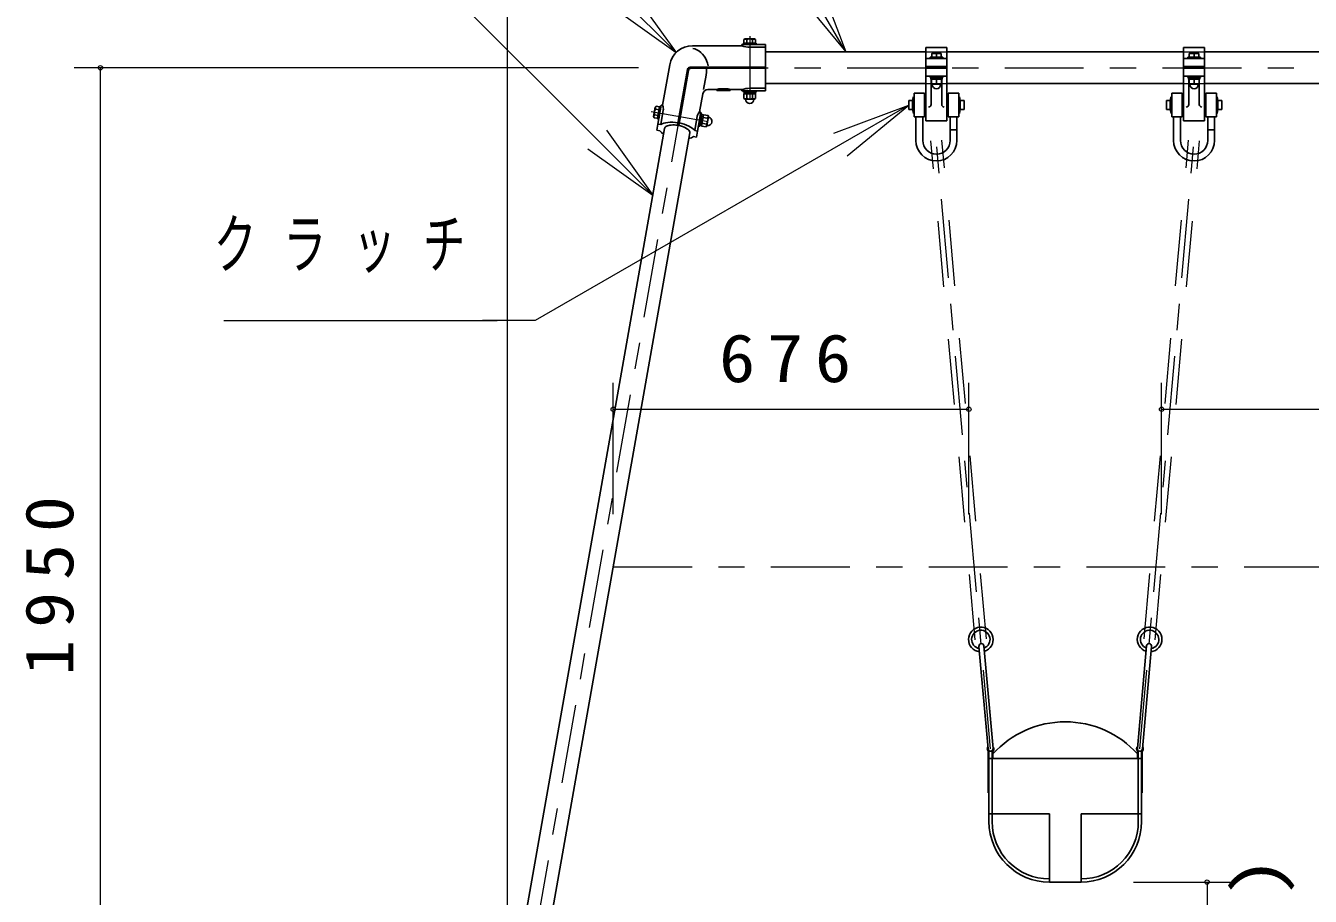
# Model space of a CAD drawing. Units: millimetres on the paper, scale 1:50. Extents: x 200 to 813, y 141 to 438.
# Drawn here: x 228.82 to 277.68, y 215.32 to 248.46 of the extents above; entities that cross this region are included whole.
import ezdxf

# ---------------------------------------------------------------- set-up
doc = ezdxf.new("R2010")
doc.units = ezdxf.units.MM
doc.linetypes.add('USER1', pattern=[4.5, 2.5, -2])
doc.linetypes.add('USER2', pattern=[6, 3, -1, 1, -1])
doc.layers.add('線', color=2, linetype='Continuous', lineweight=25)
doc.layers.add('補助', color=2, linetype='Continuous', lineweight=13)
doc.styles.add('ＭＳ ゴシック', font='')
doc.styles.get('ＭＳ ゴシック').set_extended_font_data('MS Gothic')

# ---------------------------------------------------------------- blocks, each defined once
blk = doc.blocks.new('dimension_origin')
at = {"color": 0, "linetype": 'Continuous', "lineweight": -2}
blk.add_circle((0, 0), 1.25, dxfattribs=at)

msp = doc.modelspace()

# ---------------------------------------------------------------- linework, layer by layer
at = {"layer": '線', "color": 7}
for p, q in [((256.061, 247.693), (256.061, 247.743)), ((256.961, 247.743), (256.061, 247.743)), ((256.961, 247.693), (256.961, 247.743)), ((256.061, 247.693), (254.183, 247.693)), ((256.961, 247.693), (256.961, 246.878)), ((256.961, 247.463), (263.061, 247.463)), ((263.861, 247.463), (272.861, 247.463)), ((273.661, 247.463), (289.701, 247.463)), ((253.316, 246.966), (253.044, 245.426)), ((256.961, 246.838), (256.961, 246.023)), ((254.575, 245.858), (254.455, 245.177)), ((255.111, 246.023), (254.772, 246.023)), ((255.111, 245.993), (255.111, 246.023)), ((255.111, 245.993), (255.611, 245.993)), ((255.611, 245.993), (255.611, 246.023)), ((256.061, 246.023), (255.611, 246.023)), ((256.061, 246.023), (256.061, 245.973)), ((256.961, 245.973), (256.061, 245.973)), ((256.961, 246.253), (263.061, 246.253)), ((256.961, 246.023), (256.961, 245.973)), ((263.861, 246.253), (272.861, 246.253)), ((273.661, 246.253), (289.701, 246.253)), ((252.868, 244.714), (252.995, 245.435)), ((253.044, 245.426), (252.995, 245.435)), ((254.377, 244.447), (254.504, 245.169)), ((254.455, 245.177), (254.504, 245.169)), ((245.647, 202.15), (253.123, 244.548)), ((246.604, 201.981), (254.08, 244.379)), ((252.827, 244.48), (252.868, 244.714)), ((252.936, 244.46), (252.827, 244.48)), ((252.977, 244.694), (252.868, 244.714)), ((254.268, 244.467), (254.377, 244.447)), ((254.336, 244.214), (254.377, 244.447)), ((254.226, 244.233), (254.336, 244.214)), ((265.426, 220.924), (265.079, 224.831)), ((265.615, 220.941), (265.268, 224.848)), ((271.106, 220.941), (271.454, 224.848)), ((271.295, 220.924), (271.643, 224.831)), ((265.461, 220.558), (265.461, 218.158)), ((265.581, 220.558), (265.581, 218.458)), ((271.141, 220.558), (271.141, 218.458)), ((271.261, 220.558), (271.261, 218.158)), ((267.761, 215.858), (268.961, 215.858))]:
    msp.add_line(p, q, dxfattribs=at)
at = {"layer": '線'}
for p, q in [((256.121, 247.793), (256.601, 247.793)), ((256.121, 247.743), (256.121, 247.793)), ((256.121, 247.743), (256.601, 247.743)), ((256.141, 247.93), (256.181, 247.953)), ((256.141, 247.793), (256.141, 247.93)), ((256.141, 247.793), (256.58, 247.793)), ((256.181, 247.953), (256.541, 247.953)), ((256.251, 247.793), (256.251, 247.93)), ((256.47, 247.793), (256.47, 247.93)), ((256.58, 247.93), (256.541, 247.953)), ((256.58, 247.793), (256.58, 247.93)), ((256.601, 247.793), (256.601, 247.743)), ((256.96, 247.64), (256.361, 247.64)), ((263.061, 247.623), (263.861, 247.623)), ((263.061, 247.623), (263.061, 244.838)), ((263.221, 247.253), (263.701, 247.253)), ((263.221, 247.203), (263.221, 247.253)), ((263.281, 247.393), (263.291, 247.403)), ((263.281, 247.393), (263.281, 247.253)), ((263.641, 247.253), (263.281, 247.253)), ((263.631, 247.403), (263.291, 247.403)), ((263.461, 247.253), (263.461, 247.38)), ((263.641, 247.393), (263.631, 247.403)), ((263.641, 247.393), (263.641, 247.253)), ((263.701, 247.253), (263.701, 247.203)), ((263.861, 247.623), (263.861, 244.838)), ((272.861, 247.623), (273.661, 247.623)), ((272.861, 247.623), (272.861, 244.838)), ((273.021, 247.253), (273.501, 247.253)), ((273.021, 247.203), (273.021, 247.253)), ((273.081, 247.393), (273.091, 247.403)), ((273.081, 247.393), (273.081, 247.253)), ((273.441, 247.253), (273.081, 247.253)), ((273.431, 247.403), (273.091, 247.403)), ((273.261, 247.253), (273.261, 247.38)), ((273.441, 247.393), (273.431, 247.403)), ((273.441, 247.393), (273.441, 247.253)), ((273.501, 247.253), (273.501, 247.203)), ((273.661, 247.623), (273.661, 244.838)), ((253.992, 246.795), (253.617, 244.67)), ((254.027, 246.755), (253.658, 244.662)), ((256.961, 246.878), (254.09, 246.878)), ((256.961, 246.838), (254.126, 246.838)), ((263.061, 247.203), (263.861, 247.203)), ((263.061, 246.903), (263.861, 246.903)), ((263.061, 246.838), (263.861, 246.838)), ((263.221, 247.203), (263.701, 247.203)), ((272.861, 247.203), (273.661, 247.203)), ((272.861, 246.903), (273.661, 246.903)), ((272.861, 246.838), (273.661, 246.838)), ((273.021, 247.203), (273.501, 247.203)), ((254.701, 246.573), (254.604, 246.023)), ((263.061, 246.538), (263.861, 246.538)), ((263.221, 246.538), (263.701, 246.538)), ((263.221, 246.488), (263.221, 246.538)), ((263.221, 246.488), (263.701, 246.488)), ((263.246, 246.488), (263.676, 246.488)), ((263.246, 246.488), (263.246, 246.428)), ((263.246, 246.428), (263.676, 246.428)), ((263.261, 246.438), (263.261, 245.46)), ((263.271, 246.428), (263.271, 246.234)), ((263.271, 246.428), (263.651, 246.428)), ((263.457, 246.428), (263.441, 246.488)), ((263.461, 246.428), (263.461, 246.251)), ((263.48, 246.428), (263.464, 246.488)), ((263.651, 246.428), (263.651, 246.234)), ((263.661, 246.438), (263.661, 245.46)), ((263.676, 246.488), (263.676, 246.428)), ((263.701, 246.538), (263.701, 246.488)), ((272.861, 246.538), (273.661, 246.538)), ((273.021, 246.538), (273.501, 246.538)), ((273.021, 246.488), (273.021, 246.538)), ((273.021, 246.488), (273.501, 246.488)), ((273.046, 246.488), (273.476, 246.488)), ((273.046, 246.488), (273.046, 246.428)), ((273.046, 246.428), (273.476, 246.428)), ((273.061, 246.438), (273.061, 245.46)), ((273.071, 246.428), (273.071, 246.234)), ((273.071, 246.428), (273.451, 246.428)), ((273.257, 246.428), (273.241, 246.488)), ((273.261, 246.428), (273.261, 246.251)), ((273.28, 246.428), (273.264, 246.488)), ((273.451, 246.428), (273.451, 246.234)), ((273.461, 246.438), (273.461, 245.46)), ((273.476, 246.488), (273.476, 246.428)), ((273.501, 246.538), (273.501, 246.488)), ((256.121, 245.973), (256.601, 245.973)), ((256.121, 245.923), (256.121, 245.973)), ((256.121, 245.923), (256.601, 245.923)), ((256.141, 245.863), (256.58, 245.863)), ((256.141, 245.863), (256.141, 245.686)), ((256.576, 245.923), (256.146, 245.923)), ((256.146, 245.923), (256.146, 245.863)), ((256.576, 245.863), (256.146, 245.863)), ((256.251, 245.863), (256.251, 245.686)), ((256.357, 245.863), (256.341, 245.923)), ((256.96, 246.076), (256.361, 246.076)), ((256.38, 245.863), (256.364, 245.923)), ((256.47, 245.863), (256.47, 245.686)), ((256.576, 245.923), (256.576, 245.863)), ((256.58, 245.863), (256.58, 245.686)), ((256.601, 245.973), (256.601, 245.923)), ((262.611, 245.888), (263.011, 245.888)), ((262.611, 245.888), (262.611, 244.988)), ((263.011, 245.888), (263.011, 244.988)), ((263.271, 246.234), (263.281, 246.228)), ((263.281, 246.228), (263.641, 246.228)), ((263.301, 246.218), (263.301, 246.228)), ((263.621, 246.218), (263.621, 246.228)), ((263.651, 246.234), (263.641, 246.228)), ((264.311, 245.888), (263.911, 245.888)), ((263.911, 245.888), (263.911, 244.988)), ((264.311, 245.888), (264.311, 244.988)), ((272.411, 245.888), (272.811, 245.888)), ((272.411, 245.888), (272.411, 244.988)), ((272.811, 245.888), (272.811, 244.988)), ((273.071, 246.234), (273.081, 246.228)), ((273.081, 246.228), (273.441, 246.228)), ((273.101, 246.218), (273.101, 246.228)), ((273.421, 246.218), (273.421, 246.228)), ((273.451, 246.234), (273.441, 246.228)), ((274.111, 245.888), (273.711, 245.888)), ((273.711, 245.888), (273.711, 244.988)), ((274.111, 245.888), (274.111, 244.988)), ((252.705, 244.998), (252.768, 245.353)), ((252.797, 245.388), (252.768, 245.353)), ((252.932, 245.364), (252.797, 245.388)), ((252.852, 244.912), (252.936, 245.384)), ((252.856, 244.932), (252.932, 245.364)), ((252.901, 244.903), (252.985, 245.376)), ((252.936, 245.384), (252.985, 245.376)), ((256.141, 245.686), (256.181, 245.663)), ((256.181, 245.663), (256.541, 245.663)), ((256.201, 245.653), (256.201, 245.663)), ((256.521, 245.653), (256.521, 245.663)), ((256.58, 245.686), (256.541, 245.663)), ((262.556, 245.608), (262.411, 245.608)), ((262.411, 245.608), (262.411, 245.268)), ((262.556, 245.607), (262.586, 245.755)), ((262.556, 245.607), (262.556, 245.268)), ((262.586, 245.755), (262.611, 245.75)), ((262.611, 245.75), (262.611, 245.126)), ((263.061, 245.608), (263.011, 245.608)), ((263.911, 245.608), (263.86, 245.608)), ((264.335, 245.755), (264.311, 245.75)), ((264.311, 245.75), (264.311, 245.126)), ((264.366, 245.607), (264.335, 245.755)), ((264.511, 245.608), (264.366, 245.608)), ((264.366, 245.607), (264.366, 245.268)), ((264.511, 245.268), (264.511, 245.608)), ((272.356, 245.608), (272.211, 245.608)), ((272.211, 245.608), (272.211, 245.268)), ((272.356, 245.607), (272.386, 245.755)), ((272.356, 245.607), (272.356, 245.268)), ((272.386, 245.755), (272.411, 245.75)), ((272.411, 245.75), (272.411, 245.126)), ((272.861, 245.608), (272.811, 245.608)), ((273.711, 245.608), (273.66, 245.608)), ((274.135, 245.755), (274.111, 245.75)), ((274.111, 245.75), (274.111, 245.126)), ((274.166, 245.607), (274.135, 245.755)), ((274.311, 245.608), (274.166, 245.608)), ((274.166, 245.607), (274.166, 245.268)), ((274.311, 245.268), (274.311, 245.608)), ((252.721, 244.956), (252.705, 244.998)), ((252.856, 244.932), (252.721, 244.956)), ((252.875, 245.04), (252.74, 245.064)), ((252.913, 245.256), (252.778, 245.28)), ((252.901, 244.903), (252.852, 244.912)), ((252.977, 244.694), (253.073, 245.237)), ((254.268, 244.467), (254.363, 245.009)), ((254.41, 244.637), (254.494, 245.11)), ((254.459, 244.628), (254.543, 245.101)), ((254.538, 245.076), (254.464, 244.653)), ((254.494, 245.11), (254.543, 245.101)), ((254.56, 244.851), (254.498, 244.845)), ((254.564, 244.873), (254.502, 244.868)), ((254.522, 244.638), (254.598, 245.07)), ((254.597, 245.066), (254.523, 244.642)), ((254.538, 245.076), (254.597, 245.066)), ((254.579, 244.962), (254.754, 244.931)), ((254.598, 245.07), (254.773, 245.039)), ((254.726, 244.642), (254.788, 244.997)), ((254.773, 245.039), (254.788, 244.997)), ((254.795, 244.975), (254.785, 244.977)), ((262.411, 245.268), (262.556, 245.268)), ((262.556, 245.268), (262.586, 245.121)), ((262.586, 245.121), (262.611, 245.126)), ((262.611, 244.988), (263.011, 244.988)), ((262.681, 244.988), (262.681, 244.088)), ((262.941, 244.988), (262.941, 244.088)), ((263.011, 245.268), (263.061, 245.268)), ((263.061, 244.838), (263.861, 244.838)), ((263.86, 245.268), (263.911, 245.268)), ((264.311, 244.988), (263.911, 244.988)), ((263.981, 244.988), (263.981, 244.408)), ((264.241, 244.988), (264.241, 244.408)), ((264.335, 245.121), (264.311, 245.126)), ((264.366, 245.268), (264.335, 245.121)), ((264.366, 245.268), (264.511, 245.268)), ((272.211, 245.268), (272.356, 245.268)), ((272.356, 245.268), (272.386, 245.121)), ((272.386, 245.121), (272.411, 245.126)), ((272.411, 244.988), (272.811, 244.988)), ((272.481, 244.988), (272.481, 244.088)), ((272.741, 244.988), (272.741, 244.088)), ((272.811, 245.268), (272.861, 245.268)), ((272.861, 244.838), (273.661, 244.838)), ((273.66, 245.268), (273.711, 245.268)), ((274.111, 244.988), (273.711, 244.988)), ((273.781, 244.988), (273.781, 244.408)), ((274.041, 244.988), (274.041, 244.408)), ((274.135, 245.121), (274.111, 245.126)), ((274.166, 245.268), (274.135, 245.121)), ((274.166, 245.268), (274.311, 245.268)), ((254.459, 244.628), (254.41, 244.637)), ((254.464, 244.653), (254.523, 244.642)), ((254.522, 244.638), (254.697, 244.607)), ((254.541, 244.746), (254.716, 244.715)), ((254.697, 244.607), (254.726, 244.642)), ((254.739, 244.66), (254.729, 244.662)), ((263.981, 244.488), (264.241, 244.488)), ((263.981, 244.088), (263.981, 244.408)), ((264.241, 244.088), (264.241, 244.408)), ((273.781, 244.488), (274.041, 244.488)), ((273.781, 244.088), (273.781, 244.408)), ((274.041, 244.088), (274.041, 244.408)), ((265.431, 220.812), (265.431, 219.258)), ((265.461, 220.558), (265.461, 220.812)), ((265.461, 220.558), (271.261, 220.558)), ((265.581, 220.558), (265.581, 220.812)), ((265.611, 220.812), (265.611, 220.558)), ((271.111, 220.812), (271.111, 220.558)), ((271.141, 220.558), (271.141, 220.812)), ((271.261, 220.558), (271.261, 220.812)), ((271.291, 220.812), (271.291, 219.258)), ((265.431, 219.258), (265.461, 219.258)), ((271.291, 219.258), (271.261, 219.258)), ((265.461, 218.458), (267.761, 218.458)), ((265.581, 218.458), (265.581, 218.158)), ((267.761, 218.458), (267.761, 215.858)), ((268.961, 218.458), (268.961, 215.858)), ((268.961, 218.458), (271.261, 218.458)), ((271.141, 218.458), (271.141, 218.158))]:
    msp.add_line(p, q, dxfattribs=at)
at = {"layer": '線', "color": 1, "linetype": 'USER2', "lineweight": 13}
for p, q in [((256.361, 248.058), (256.361, 245.658)), ((246.099, 201.912), (254.017, 246.821)), ((254.061, 246.858), (291.301, 246.858)), ((252.614, 245.197), (254.781, 244.815)), ((265.521, 220.933), (263.461, 244.088)), ((271.201, 220.933), (273.261, 244.088)), ((251.167, 227.858), (327.174, 227.858))]:
    msp.add_line(p, q, dxfattribs=at)
at = {"layer": '線', "color": 4, "linetype": 'USER1', "lineweight": 13}
for p, q in [((263.061, 247.463), (263.861, 247.463)), ((272.861, 247.463), (273.661, 247.463)), ((263.061, 246.253), (263.861, 246.253)), ((272.861, 246.253), (273.661, 246.253)), ((264.941, 225.075), (263.252, 244.069)), ((265.36, 225.112), (263.67, 244.106)), ((271.362, 225.112), (273.052, 244.106)), ((271.78, 225.075), (273.47, 244.069))]:
    msp.add_line(p, q, dxfattribs=at)
at = {"layer": '線', "linetype": 'USER1', "lineweight": 13}
for p, q in [((263.341, 246.903), (263.341, 246.838)), ((263.581, 246.903), (263.581, 246.838)), ((273.141, 246.903), (273.141, 246.838)), ((273.381, 246.903), (273.381, 246.838))]:
    msp.add_line(p, q, dxfattribs=at)
at = {"layer": '線'}
for points in [[(254.773, 246.928), (254.749, 247.031), (254.715, 247.128), (254.673, 247.219), (254.622, 247.302), (254.564, 247.377), (254.499, 247.442), (254.428, 247.497), (254.352, 247.54), (254.277, 247.571), (254.198, 247.59)], [(254.701, 246.573), (254.716, 246.685), (254.72, 246.798)], [(255.611, 246.023), (255.609, 246.028), (255.602, 246.032), (255.592, 246.037), (255.577, 246.041), (255.559, 246.045), (255.537, 246.049), (255.513, 246.052), (255.486, 246.054), (255.456, 246.056), (255.425, 246.058), (255.393, 246.059), (255.361, 246.059), (255.328, 246.059), (255.296, 246.058), (255.265, 246.056), (255.236, 246.054), (255.209, 246.052), (255.184, 246.049), (255.162, 246.045), (255.144, 246.041), (255.13, 246.037), (255.119, 246.032), (255.113, 246.028), (255.111, 246.023)], [(253.617, 244.67), (253.554, 244.676), (253.493, 244.679), (253.433, 244.679), (253.377, 244.676), (253.325, 244.669), (253.277, 244.66), (253.235, 244.647), (253.199, 244.632), (253.169, 244.614), (253.147, 244.594), (253.131, 244.572), (253.123, 244.548)], [(254.08, 244.379), (254.08, 244.41), (254.069, 244.441), (254.047, 244.474), (254.015, 244.506), (253.973, 244.537), (253.923, 244.567), (253.865, 244.596), (253.801, 244.621), (253.731, 244.644), (253.658, 244.662)]]:
    msp.add_lwpolyline(points, dxfattribs=at)
at = {"layer": '線', "color": 7}
for points in [[(252.936, 244.46), (252.998, 244.396), (253.085, 244.334)], [(253.634, 244.765), (253.532, 244.776), (253.433, 244.782), (253.338, 244.781), (253.249, 244.775), (253.166, 244.763), (253.093, 244.745), (253.029, 244.722), (252.977, 244.694)], [(254.268, 244.467), (254.228, 244.511), (254.176, 244.554), (254.113, 244.596), (254.04, 244.635), (253.958, 244.672), (253.869, 244.705), (253.774, 244.733), (253.675, 244.757)], [(254.043, 244.165), (254.146, 244.194), (254.226, 244.233)]]:
    msp.add_lwpolyline(points, dxfattribs=at)
at = {"layer": '線'}
for centre, radius, start, end in [((256.196, 247.835), 0.11, 60, 120), ((256.361, 247.677), 0.276, 66.5735, 113.4265), ((256.525, 247.835), 0.11, 60, 120), ((256.362, 248.527), 0.886, 250.1405, 269.9272), ((263.371, 247.151), 0.246, 68.5823, 111.4176), ((263.551, 247.151), 0.246, 68.5824, 111.4176), ((273.171, 247.151), 0.246, 68.5823, 111.4176), ((273.351, 247.151), 0.246, 68.5824, 111.4176), ((254.09, 246.778), 0.1, 90, 170), ((254.126, 246.738), 0.1, 90, 170), ((263.161, 246.438), 0.1, 0, 90), ((263.761, 246.438), 0.1, 90, 180), ((272.961, 246.438), 0.1, 0, 90), ((273.561, 246.438), 0.1, 90, 180), ((256.362, 245.189), 0.886, 90.0728, 109.8595), ((263.366, 246.508), 0.274, 249.7445, 290.2556), ((263.461, 246.218), 0.16, 180, 0), ((263.556, 246.508), 0.274, 249.7445, 290.2556), ((273.166, 246.508), 0.274, 249.7445, 290.2556), ((273.261, 246.218), 0.16, 180, 0), ((273.356, 246.508), 0.274, 249.7445, 290.2556), ((252.881, 245.317), 0.11, 140, 200), ((252.726, 245.281), 0.35, 352.6794, 24.3899), ((256.196, 245.781), 0.11, 240, 300), ((256.361, 245.653), 0.16, 180, 0), ((256.361, 245.939), 0.276, 246.5735, 293.4265), ((256.525, 245.781), 0.11, 240, 300), ((263.161, 245.46), 0.1, 270, 0), ((263.761, 245.46), 0.1, 180, 270), ((272.961, 245.46), 0.1, 270, 0), ((273.561, 245.46), 0.1, 180, 270), ((252.824, 244.993), 0.11, 140, 200), ((253.008, 245.128), 0.276, 146.5735, 193.4265), ((254.705, 244.933), 0.35, 135.6101, 167.3206), ((254.485, 244.867), 0.276, 326.5735, 13.4265), ((254.767, 244.818), 0.16, 260, 80), ((254.67, 245.002), 0.11, 320, 20), ((254.613, 244.678), 0.11, 320, 20), ((263.461, 244.088), 0.78, 180, 0), ((263.461, 244.088), 0.52, 180, 0), ((273.261, 244.088), 0.78, 180, 0), ((273.261, 244.088), 0.52, 180, 0), ((268.361, 218.254), 3.704, 42.0529, 137.9471), ((265.521, 220.933), 0.125, 144.5482, 212.3875), ((265.331, 220.812), 0.1, 0, 32.3875), ((265.521, 220.933), 0.095, 185.084, 5.084), ((265.331, 220.812), 0.13, 0, 32.3875), ((265.711, 220.812), 0.13, 147.6125, 180), ((265.521, 220.933), 0.125, 327.6125, 45.6198), ((265.711, 220.812), 0.1, 147.6125, 180), ((271.201, 220.933), 0.125, 134.3802, 212.3875), ((271.011, 220.812), 0.1, 0, 32.3875), ((271.201, 220.933), 0.095, 174.916, 354.916), ((271.011, 220.812), 0.13, 0, 32.3875), ((271.391, 220.812), 0.13, 147.6125, 180), ((271.391, 220.812), 0.1, 147.6125, 180), ((271.201, 220.933), 0.125, 327.6125, 35.4518), ((267.761, 218.158), 2.18, 180, 270), ((268.961, 218.158), 2.18, 270, 0)]:
    msp.add_arc(centre, radius, start, end, dxfattribs=at)
at = {"layer": '線', "color": 7}
for centre, radius, start, end in [((254.183, 246.813), 0.88, 90, 170), ((254.772, 245.823), 0.2, 90, 170), ((265.151, 225.093), 0.47, 286.7454, 263.4226), ((265.151, 225.093), 0.35, 290.8333, 259.3347), ((271.571, 225.093), 0.47, 276.5774, 253.2546), ((271.571, 225.093), 0.35, 280.6653, 249.1667), ((265.173, 224.839), 0.095, 5.084, 185.084), ((271.548, 224.839), 0.095, 354.916, 174.916), ((265.521, 220.933), 0.095, 185.084, 5.084), ((271.201, 220.933), 0.095, 174.916, 354.916), ((267.761, 218.158), 2.3, 180, 270), ((268.961, 218.158), 2.3, 270, 0)]:
    msp.add_arc(centre, radius, start, end, dxfattribs=at)
at = {"layer": '補助'}
for p, q in [((247.147, 209.858), (247.147, 290.234)), ((250.553, 244.124), (241.444, 253.234)), ((258.944, 250.311), (260.011, 247.463)), ((251.793, 249.91), (253.56, 247.435)), ((258.078, 249.811), (260.011, 247.463)), ((260.011, 247.463), (258.511, 250.061)), ((251.085, 249.203), (253.56, 247.435)), ((253.56, 247.435), (251.439, 249.556)), ((252.124, 246.858), (230.661, 246.858)), ((231.661, 207.858), (231.661, 246.858)), ((259.563, 244.371), (262.411, 245.438)), ((262.411, 245.438), (259.813, 243.938)), ((260.063, 243.505), (262.411, 245.438)), ((250.907, 244.478), (252.674, 242.003)), ((259.813, 243.938), (248.201, 237.234)), ((252.674, 242.003), (250.553, 244.124)), ((250.2, 243.771), (252.674, 242.003)), ((236.351, 237.234), (246.751, 237.234)), ((248.201, 237.234), (246.201, 237.234)), ((251.167, 229.858), (251.167, 234.858)), ((264.694, 229.858), (264.694, 234.858)), ((272.028, 229.858), (272.028, 234.858)), ((251.167, 233.858), (264.694, 233.858)), ((272.028, 233.858), (289.756, 233.858)), ((270.961, 215.858), (274.756, 215.858)), ((273.756, 215.858), (273.756, 207.858))]:
    msp.add_line(p, q, dxfattribs=at)

# ---------------------------------------------------------------- block references
at = {"layer": '補助', "xscale": 0.0667, "yscale": 0.0667}
for p, rotation in [((231.661, 246.858), 270), ((264.694, 233.858), 180), ((273.756, 215.858), 270)]:
    msp.add_blockref('dimension_origin', p, dxfattribs=dict(at, rotation=rotation))
for p in [(251.167, 233.858), (272.028, 233.858)]:
    msp.add_blockref('dimension_origin', p, dxfattribs=at)

# ---------------------------------------------------------------- texts
at = {"layer": '補助', "char_height": 1.833, "style": 'ＭＳ ゴシック'}
for s, insert, attachment_point in [('\\T1.63;\\W0.65;クラッチ', (235.976, 241.067), 1), ('\\T1.33;\\W1.1;676', (257.931, 234.858), 8)]:
    msp.add_mtext(s, dxfattribs=dict(at, insert=insert, attachment_point=attachment_point))
at = {"layer": '補助', "char_height": 1.833, "rotation": 90, "style": 'ＭＳ ゴシック'}
for s, insert, attachment_point in [('\\T1.33;\\W1.1;1950', (230.661, 227.358), 8), ('\\T1.33;\\W1.25;(400)', (274.756, 212.188), 2)]:
    msp.add_mtext(s, dxfattribs=dict(at, insert=insert, attachment_point=attachment_point))

doc.saveas('drawing.dxf')
